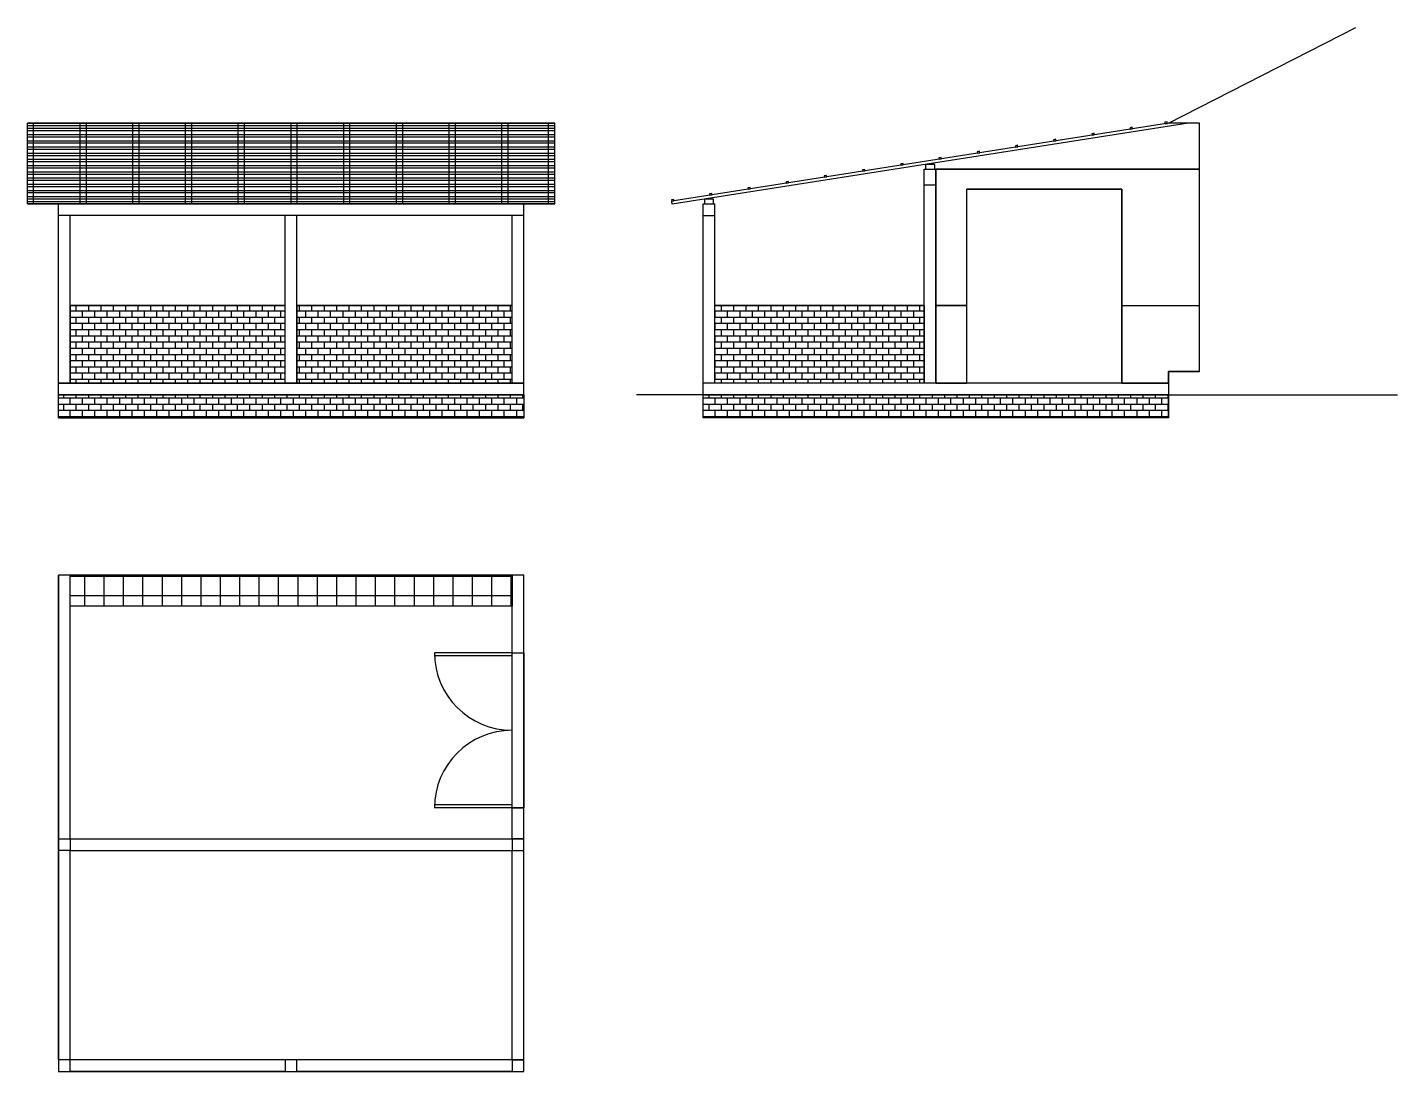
# Model space of a CAD drawing. Header units: inches. Extents: x -9907 to 5440, y -43 to 3048.
# Drawn here: x -8799 to -7032, y 1211 to 2558 of the extents above; entities that cross this region are included whole.
import ezdxf

# ---------------------------------------------------------------- set-up
doc = ezdxf.new("R2010")
doc.units = ezdxf.units.IN
doc.header["$MEASUREMENT"] = 0
doc.layers.add('Besi Kanal', color=80, linetype='Continuous')
doc.layers.add('Reng', color=10, linetype='Continuous')

msp = doc.modelspace()

# ---------------------------------------------------------------- hatches: boundary and pattern name
h = msp.add_hatch()
h.set_pattern_fill('AR-B816', color=256, style=0)
h.paths.add_polyline_path([(-8744, 2199), (-8744, 2099), (-8466.5, 2099), (-8466.5, 2199)])
h.paths.add_polyline_path([(-8451.5, 2199), (-8451.5, 2099), (-8174, 2099), (-8174, 2199)])
h = msp.add_hatch()
h.set_pattern_fill('AR-B816', color=256, style=0)
h.paths.add_polyline_path([(-7912.5, 2199), (-7642.5, 2199), (-7642.5, 2099), (-7912.5, 2099)])
h = msp.add_hatch()
h.set_pattern_fill('AR-B816', color=256, style=0)
h.paths.add_polyline_path([(-8759, 2084), (-8159, 2084), (-8159, 2054), (-8759, 2054)])
h = msp.add_hatch()
h.set_pattern_fill('AR-B816', color=256, style=0)
h.paths.add_polyline_path([(-7927.5, 2084), (-7327.5, 2084), (-7327.5, 2054), (-7927.5, 2054)])
h = msp.add_hatch()
h.set_pattern_fill('NET', color=256, scale=200, style=0)
h.paths.add_polyline_path([(-8744, 1851.36975), (-8174, 1851.36975), (-8174, 1811.36975), (-8744, 1811.36975)])

# ---------------------------------------------------------------- linework, layer by layer
for p, q in [((-7327.5, 2434), (-7086, 2557.5)), ((-8119, 2434), (-8799, 2434)), ((-7287.5, 2434), (-7327.5, 2434)), ((-7287.5, 2114), (-7287.5, 2434)), ((-7642.5, 2099), (-7642.5, 2374.73182)), ((-7642.5, 2374.73182), (-7627.5, 2374.73182)), ((-7640.87935, 2380.73182), (-7640.87935, 2374.73182)), ((-7628.87935, 2380.73182), (-7640.87935, 2380.73182)), ((-7628.87935, 2374.73182), (-7628.87935, 2380.73182)), ((-7628.87935, 2374.73182), (-7287.5, 2374.73182)), ((-7627.5, 2099), (-7627.5, 2374.73182)), ((-7642.5, 2354.73182), (-7627.5, 2354.73182)), ((-8799, 2329.95097), (-8799, 2335.95097)), ((-8119, 2335.95097), (-8799, 2335.95097)), ((-8119, 2329.95097), (-8119, 2335.95097)), ((-7587.5, 2099), (-7587.5, 2349)), ((-7387.5, 2349), (-7587.5, 2349)), ((-7387.5, 2099), (-7387.5, 2349)), ((-8119, 2329.95097), (-8799, 2329.95097)), ((-8759, 2084), (-8759, 2329.95097)), ((-8159, 2314.95097), (-8759, 2314.95097)), ((-8744, 2099), (-8744, 2314.95097)), ((-8466.5, 2099), (-8466.5, 2314.95097)), ((-8451.5, 2099), (-8451.5, 2314.95097)), ((-8174, 2099), (-8174, 2314.95097)), ((-8159, 2084), (-8159, 2329.95097)), ((-7927.5, 2084), (-7927.5, 2329.95097)), ((-7927.5, 2329.95097), (-7912.5, 2329.95097)), ((-7927.5, 2314.95097), (-7912.5, 2314.95097)), ((-7926, 2329.95097), (-7912.5, 2329.95097)), ((-7912.5, 2099), (-7912.5, 2329.95097)), ((-8744, 2199), (-8466.5, 2199)), ((-8451.5, 2199), (-8174, 2199)), ((-7642.5, 2199), (-7912.5, 2199)), ((-7627.5, 2199), (-7587.5, 2199)), ((-7387.5, 2199), (-7287.5, 2199)), ((-7287.5, 2114), (-7327.5, 2114)), ((-7327.5, 2114), (-7327.5, 2084)), ((-8159, 2099), (-8759, 2099)), ((-8759, 2099), (-8159, 2099)), ((-7327.5, 2099), (-7927.5, 2099)), ((-8159, 2084), (-8759, 2084)), ((-8759, 2084), (-8159, 2084)), ((-8759, 2054), (-8759, 2084)), ((-8159, 2084), (-8159, 2054)), ((-7927.5, 2084), (-8013.5, 2084)), ((-7327.5, 2084), (-7927.5, 2084)), ((-7927.5, 2054), (-7927.5, 2084)), ((-7327.5, 2054), (-7327.5, 2084)), ((-7327.5, 2084), (-7032, 2084)), ((-8759, 2054), (-8159, 2054)), ((-7327.5, 2054), (-7927.5, 2054)), ((-8159, 1851.36975), (-8759, 1851.36975)), ((-8759, 1511.36975), (-8759, 1851.36975)), ((-8744, 1511.36975), (-8744, 1851.36975)), ((-8174, 1511.36975), (-8174, 1851.36975)), ((-8159, 1511.36975), (-8159, 1851.36975)), ((-8174, 1811.36975), (-8744, 1811.36975)), ((-8174, 1751.36975), (-8274, 1751.36975)), ((-8174, 1751.36975), (-8159, 1751.36975)), ((-8174, 1747.36975), (-8274, 1747.36975)), ((-8174, 1555.36975), (-8274, 1555.36975)), ((-8174, 1551.36975), (-8274, 1551.36975)), ((-8174, 1551.36975), (-8159, 1551.36975)), ((-8744, 1511.36975), (-8174, 1511.36975)), ((-8174, 1511.36975), (-8159, 1511.36975)), ((-8759, 1226.36975), (-8759, 1496.36975)), ((-8744, 1496.36975), (-8759, 1496.36975)), ((-8744, 1226.36975), (-8744, 1496.36975)), ((-8744, 1496.36975), (-8174, 1496.36975)), ((-8174, 1226.36975), (-8174, 1496.36975)), ((-8174, 1496.36975), (-8159, 1496.36975)), ((-8159, 1226.36975), (-8159, 1496.36975)), ((-8466.5, 1226.36975), (-8744, 1226.36975)), ((-8174, 1226.36975), (-8451.5, 1226.36975)), ((-8174, 1226.36975), (-8159, 1226.36975)), ((-8466.5, 1211.36975), (-8744, 1211.36975)), ((-8174, 1211.36975), (-8451.5, 1211.36975))]:
    msp.add_line(p, q)
for points in [[(-7627.5, 2374.73182), (-7627.5, 2099), (-7587.5, 2099), (-7587.5, 2349), (-7387.5, 2349), (-7387.5, 2099), (-7327.5, 2099), (-7327.5, 2114), (-7287.5, 2114), (-7287.5, 2374.73182)], [(-7926, 2335.95097), (-7926, 2329.95097), (-7914, 2329.95097), (-7914, 2335.95097)], [(-8744, 2199), (-8744, 2099), (-8466.5, 2099), (-8466.5, 2199)], [(-8451.5, 2199), (-8451.5, 2099), (-8174, 2099), (-8174, 2199)], [(-7912.5, 2199), (-7642.5, 2199), (-7642.5, 2099), (-7912.5, 2099)], [(-8759, 2084), (-8159, 2084), (-8159, 2054), (-8759, 2054)], [(-7927.5, 2084), (-7327.5, 2084), (-7327.5, 2054), (-7927.5, 2054)], [(-8744, 1851.36975), (-8174, 1851.36975), (-8174, 1811.36975), (-8744, 1811.36975)], [(-8174, 1751.36975), (-8159, 1751.36975), (-8159, 1551.36975), (-8174, 1551.36975)], [(-8744, 1496.36975), (-8759, 1496.36975), (-8759, 1511.36975), (-8744, 1511.36975)], [(-8174, 1496.36975), (-8159, 1496.36975), (-8159, 1511.36975), (-8174, 1511.36975)], [(-8759, 1211.36975), (-8744, 1211.36975), (-8744, 1226.36975), (-8759, 1226.36975)], [(-8466.5, 1211.36975), (-8451.5, 1211.36975), (-8451.5, 1226.36975), (-8466.5, 1226.36975)], [(-8174, 1211.36975), (-8159, 1211.36975), (-8159, 1226.36975), (-8174, 1226.36975)]]:
    msp.add_lwpolyline(points, close=True)
for points in [[(-7627.5, 2199), (-7627.5, 2099), (-7587.5, 2099), (-7587.5, 2199), (-7627.5, 2199)], [(-8759, 1851.36975), (-8759, 1211.36975), (-8159, 1211.36975), (-8159, 1851.36975)]]:
    msp.add_lwpolyline(points)
for centre, start, end in [((-8174, 1751.36975), 180, 270), ((-8174, 1551.36975), 90, 180)]:
    msp.add_arc(centre, 100, start, end)
at = {"layer": 'Besi Kanal'}
for p, q in [((-8799, 2329.95097), (-8799, 2434)), ((-8791, 2329.95097), (-8791, 2434)), ((-8731, 2329.95097), (-8731, 2434)), ((-8723, 2329.95097), (-8723, 2434)), ((-8663, 2329.95097), (-8663, 2434)), ((-8655, 2329.95097), (-8655, 2434)), ((-8595, 2329.95097), (-8595, 2434)), ((-8587, 2329.95097), (-8587, 2434)), ((-8527, 2329.95097), (-8527, 2434)), ((-8519, 2329.95097), (-8519, 2434)), ((-8459, 2329.95097), (-8459, 2434)), ((-8451, 2329.95097), (-8451, 2434)), ((-8391, 2329.95097), (-8391, 2434)), ((-8383, 2329.95097), (-8383, 2434)), ((-8323, 2329.95097), (-8323, 2434)), ((-8315, 2329.95097), (-8315, 2434)), ((-8255, 2329.95097), (-8255, 2434)), ((-8247, 2329.95097), (-8247, 2434)), ((-8187, 2329.95097), (-8187, 2434)), ((-8179, 2329.95097), (-8179, 2434)), ((-8127, 2329.95097), (-8127, 2434)), ((-8119, 2329.95097), (-8119, 2434)), ((-8119, 2329.95097), (-8119, 2434)), ((-7327.5, 2434), (-7968.12063, 2333.38456)), ((-7301.71971, 2434), (-7967.5, 2329.433)), ((-7967.5, 2329.433), (-7968.12063, 2333.38456)), ((-8159, 2329.433), (-8759, 2329.433))]:
    msp.add_line(p, q, dxfattribs=at)
at = {"layer": 'Reng'}
for p, q in [((-8799, 2434), (-8119, 2434)), ((-8799, 2431), (-8119, 2431)), ((-8799, 2427.49623), (-8119, 2427.49623)), ((-8799, 2424.49623), (-8119, 2424.49623)), ((-8799, 2419.49246), (-8119, 2419.49246)), ((-8799, 2416.49246), (-8119, 2416.49246)), ((-8799, 2411.48868), (-8119, 2411.48868)), ((-8799, 2408.48868), (-8119, 2408.48868)), ((-8799, 2403.48491), (-8119, 2403.48491)), ((-8799, 2400.48491), (-8119, 2400.48491)), ((-8799, 2395.48114), (-8119, 2395.48114)), ((-8799, 2392.48114), (-8119, 2392.48114)), ((-8799, 2387.47737), (-8119, 2387.47737)), ((-8799, 2384.47737), (-8119, 2384.47737)), ((-8799, 2379.4736), (-8119, 2379.4736)), ((-8799, 2376.4736), (-8119, 2376.4736)), ((-8799, 2371.46982), (-8119, 2371.46982)), ((-8799, 2368.46982), (-8119, 2368.46982)), ((-8799, 2363.46605), (-8119, 2363.46605)), ((-8799, 2360.46605), (-8119, 2360.46605)), ((-8799, 2355.46228), (-8119, 2355.46228)), ((-8799, 2352.46228), (-8119, 2352.46228)), ((-8799, 2347.45851), (-8119, 2347.45851)), ((-8799, 2344.45851), (-8119, 2344.45851)), ((-8799, 2339.45474), (-8119, 2339.45474)), ((-8799, 2336.45474), (-8119, 2336.45474)), ((-8799, 2332.95097), (-8119, 2332.95097)), ((-8799, 2329.95097), (-8119, 2329.95097))]:
    msp.add_line(p, q, dxfattribs=at)
for points in [[(-7426.05702, 2418.5207), (-7423.09395, 2418.99001), (-7423.40682, 2420.96538), (-7426.36989, 2420.49608)], [(-7376.77851, 2426.26035), (-7373.81544, 2426.72965), (-7374.12831, 2428.70503), (-7377.09138, 2428.23573)], [(-7331.65599, 2433.34726), (-7328.69293, 2433.81657), (-7329.0058, 2435.79194), (-7331.96886, 2435.32264)], [(-7524.61404, 2403.0414), (-7521.65097, 2403.51071), (-7521.96384, 2405.48608), (-7524.92691, 2405.01678)], [(-7475.33553, 2410.78105), (-7472.37246, 2411.25036), (-7472.68533, 2413.22573), (-7475.6484, 2412.75643)], [(-7623.17106, 2387.56211), (-7620.20799, 2388.03141), (-7620.52086, 2390.00679), (-7623.48393, 2389.53748)], [(-7573.89255, 2395.30175), (-7570.92948, 2395.77106), (-7571.24235, 2397.74644), (-7574.20542, 2397.27713)], [(-7721.72808, 2372.08281), (-7718.76501, 2372.55211), (-7719.07788, 2374.52749), (-7722.04095, 2374.05818)], [(-7672.44957, 2379.82246), (-7669.4865, 2380.29176), (-7669.79937, 2382.26714), (-7672.76244, 2381.79783)], [(-7869.56361, 2348.86386), (-7866.60054, 2349.33316), (-7866.91341, 2351.30854), (-7869.87648, 2350.83924)], [(-7820.2851, 2356.60351), (-7817.32203, 2357.07281), (-7817.6349, 2359.04819), (-7820.59797, 2358.57889)], [(-7771.00659, 2364.34316), (-7768.04352, 2364.81246), (-7768.35639, 2366.78784), (-7771.31946, 2366.31854)], [(-7968.12063, 2333.38456), (-7965.15756, 2333.85387), (-7965.47043, 2335.82924), (-7968.4335, 2335.35994)], [(-7918.84212, 2341.12421), (-7915.87905, 2341.59352), (-7916.19192, 2343.56889), (-7919.15499, 2343.09959)]]:
    msp.add_lwpolyline(points, close=True, dxfattribs=at)

doc.saveas('drawing.dxf')
